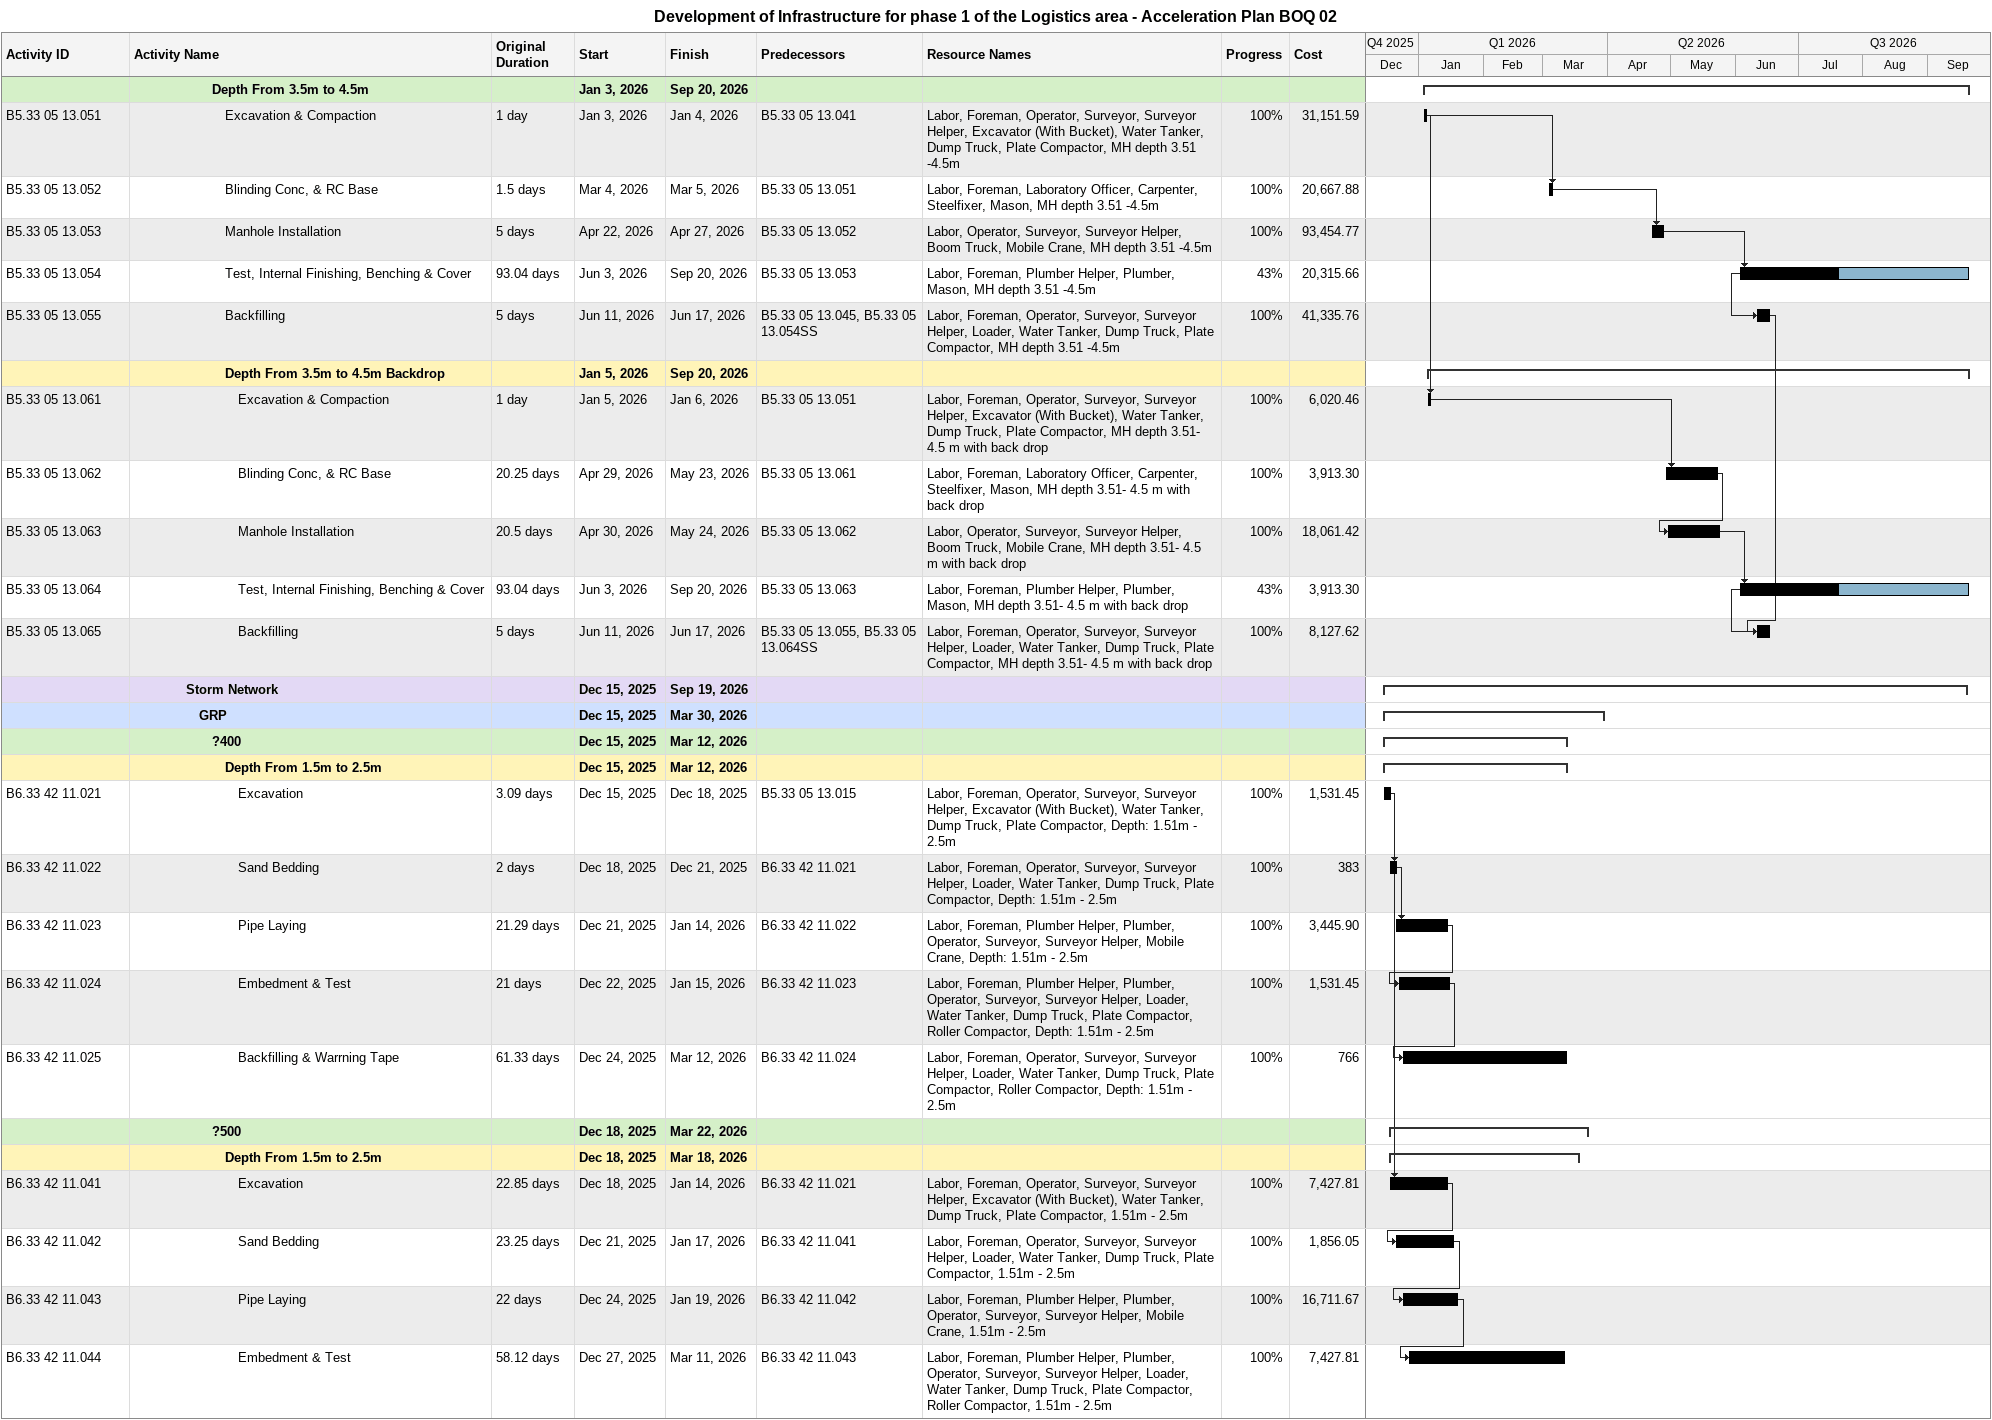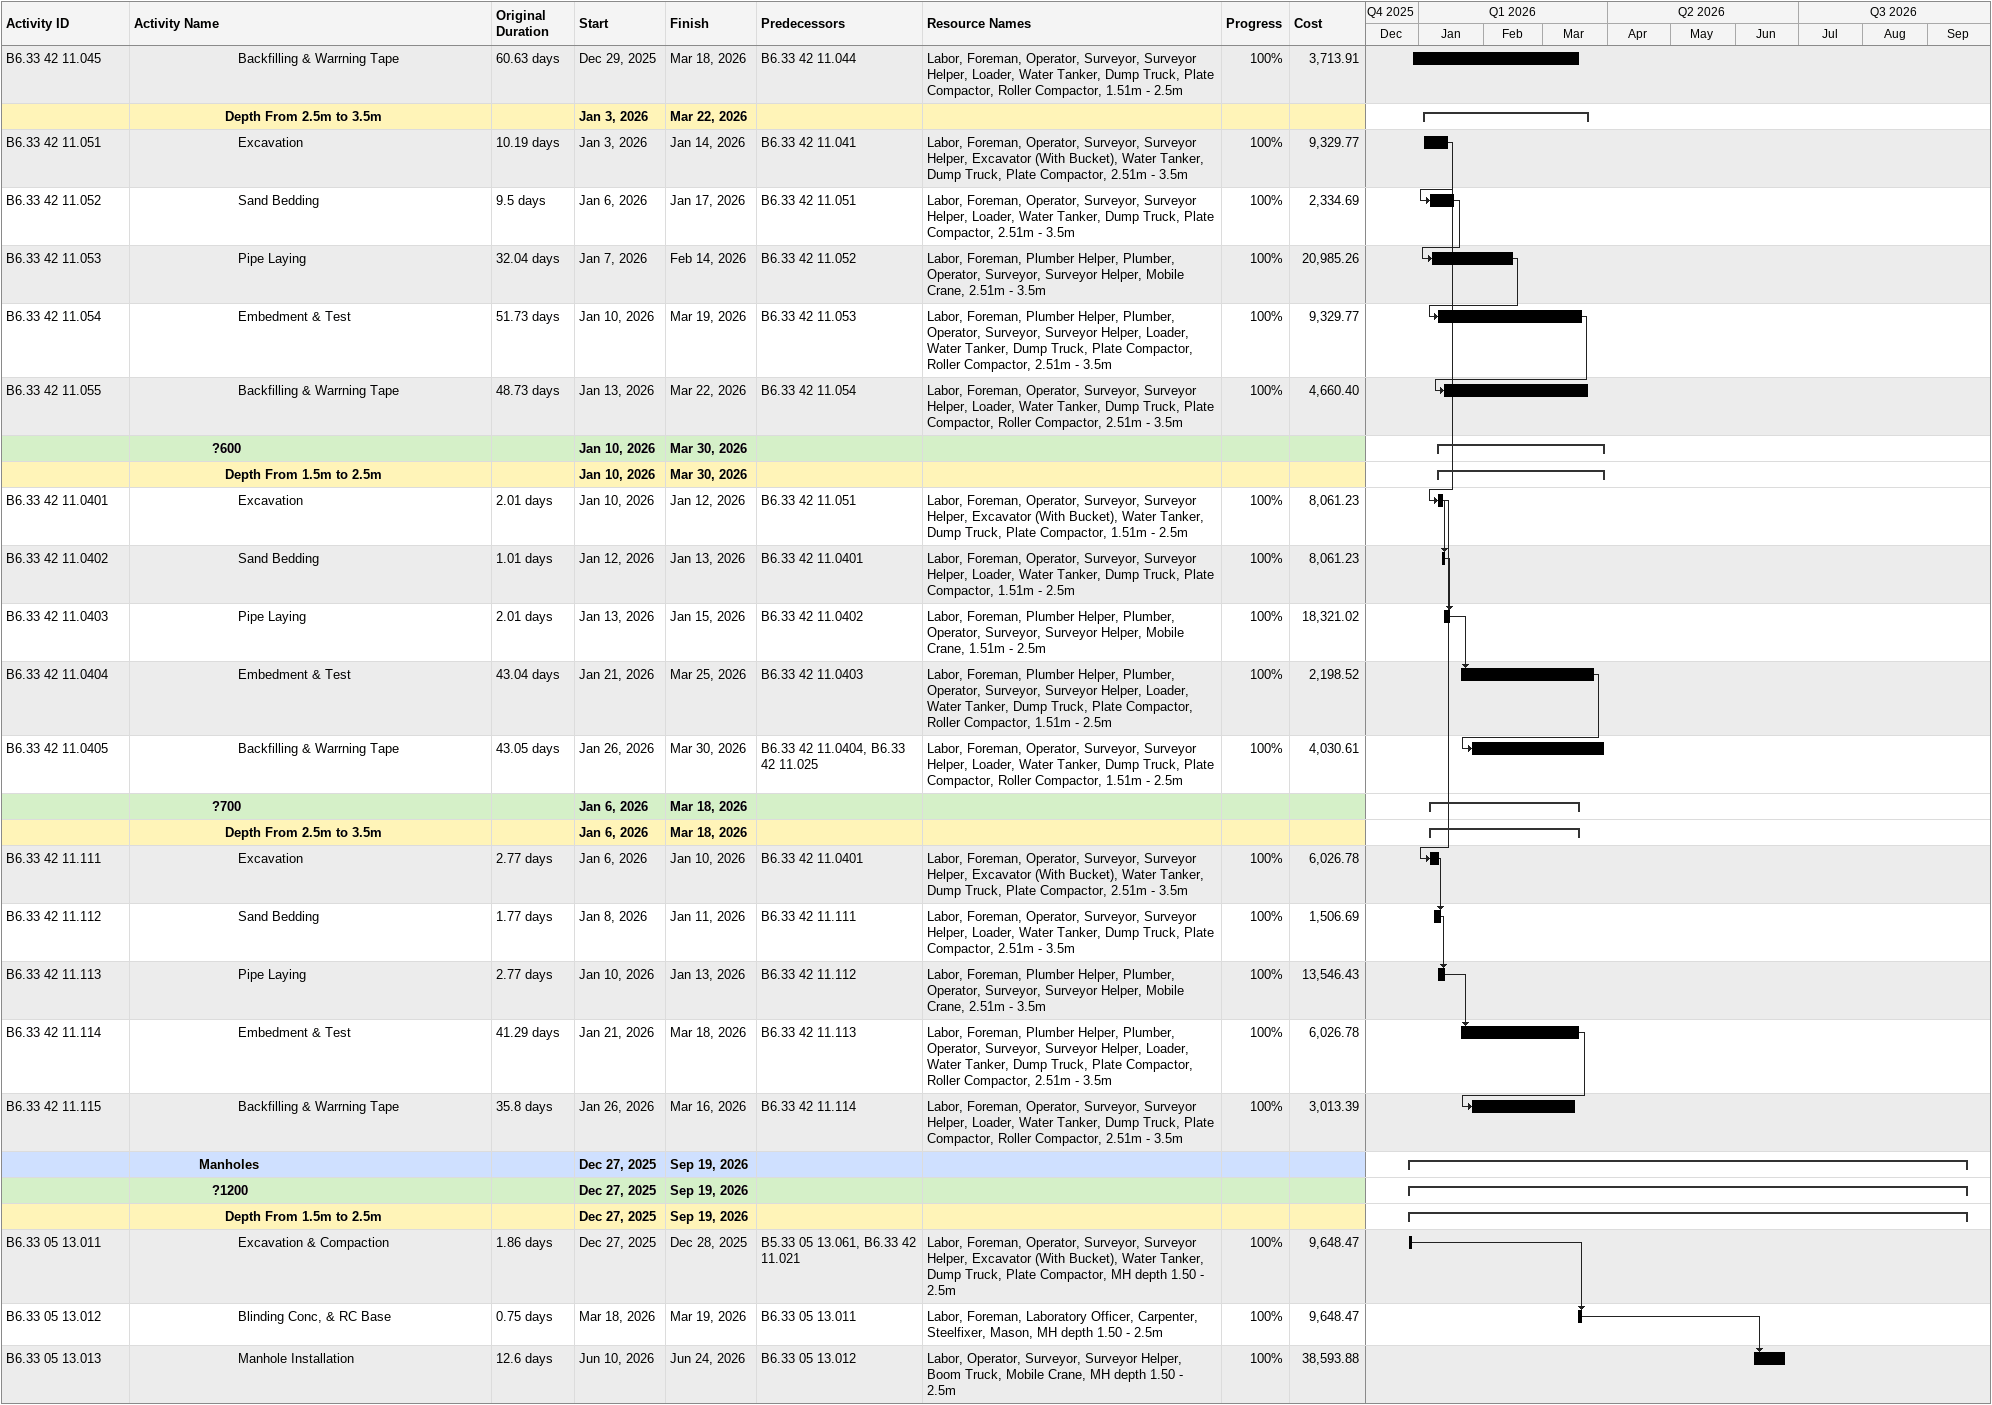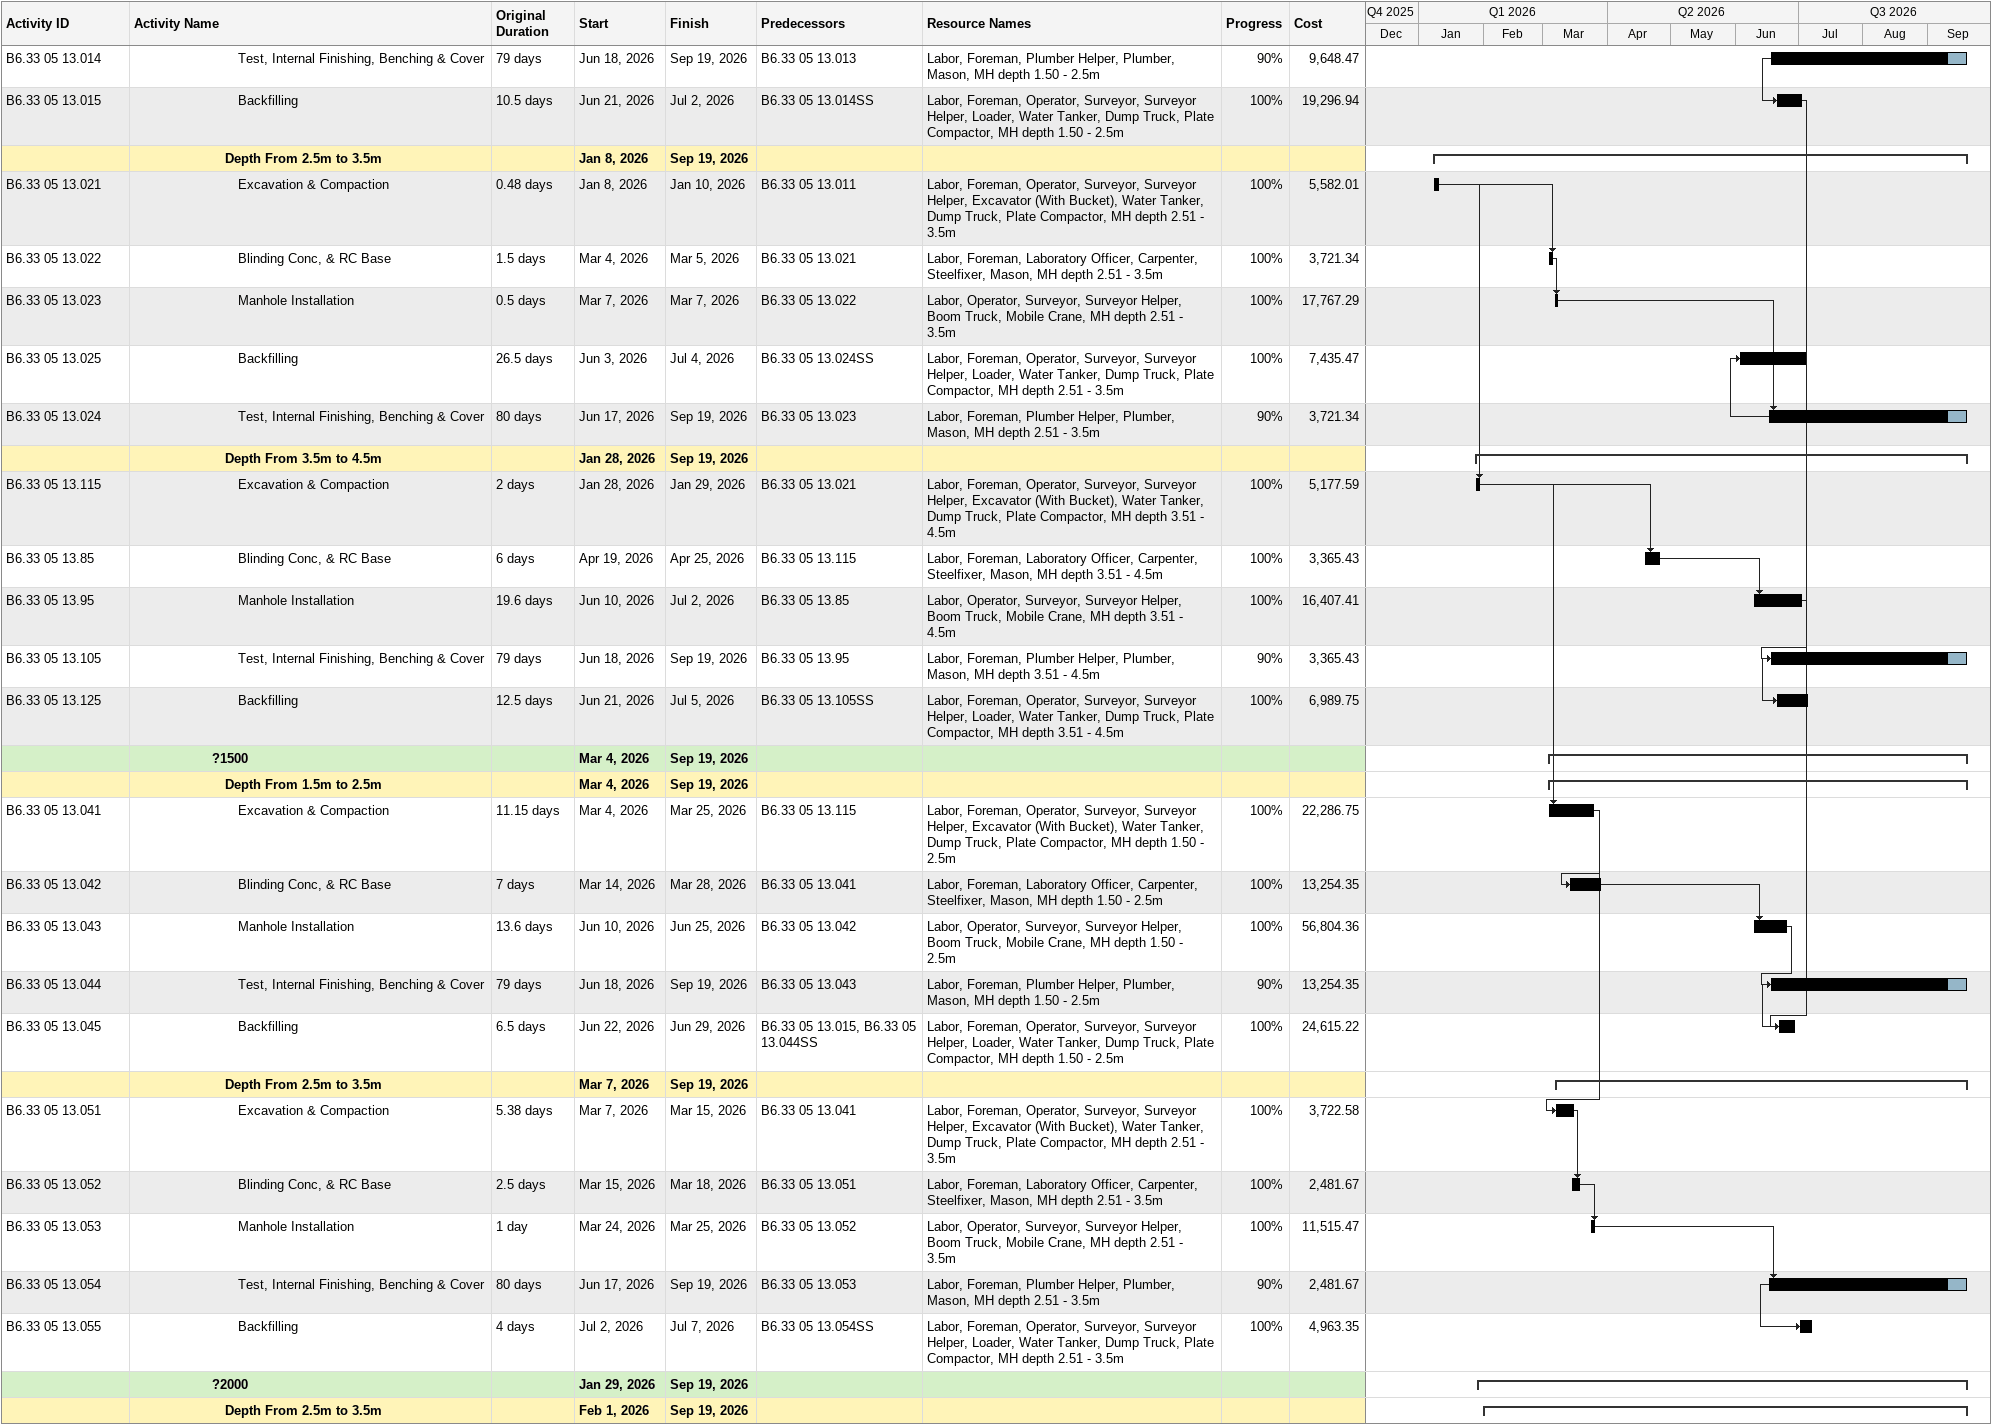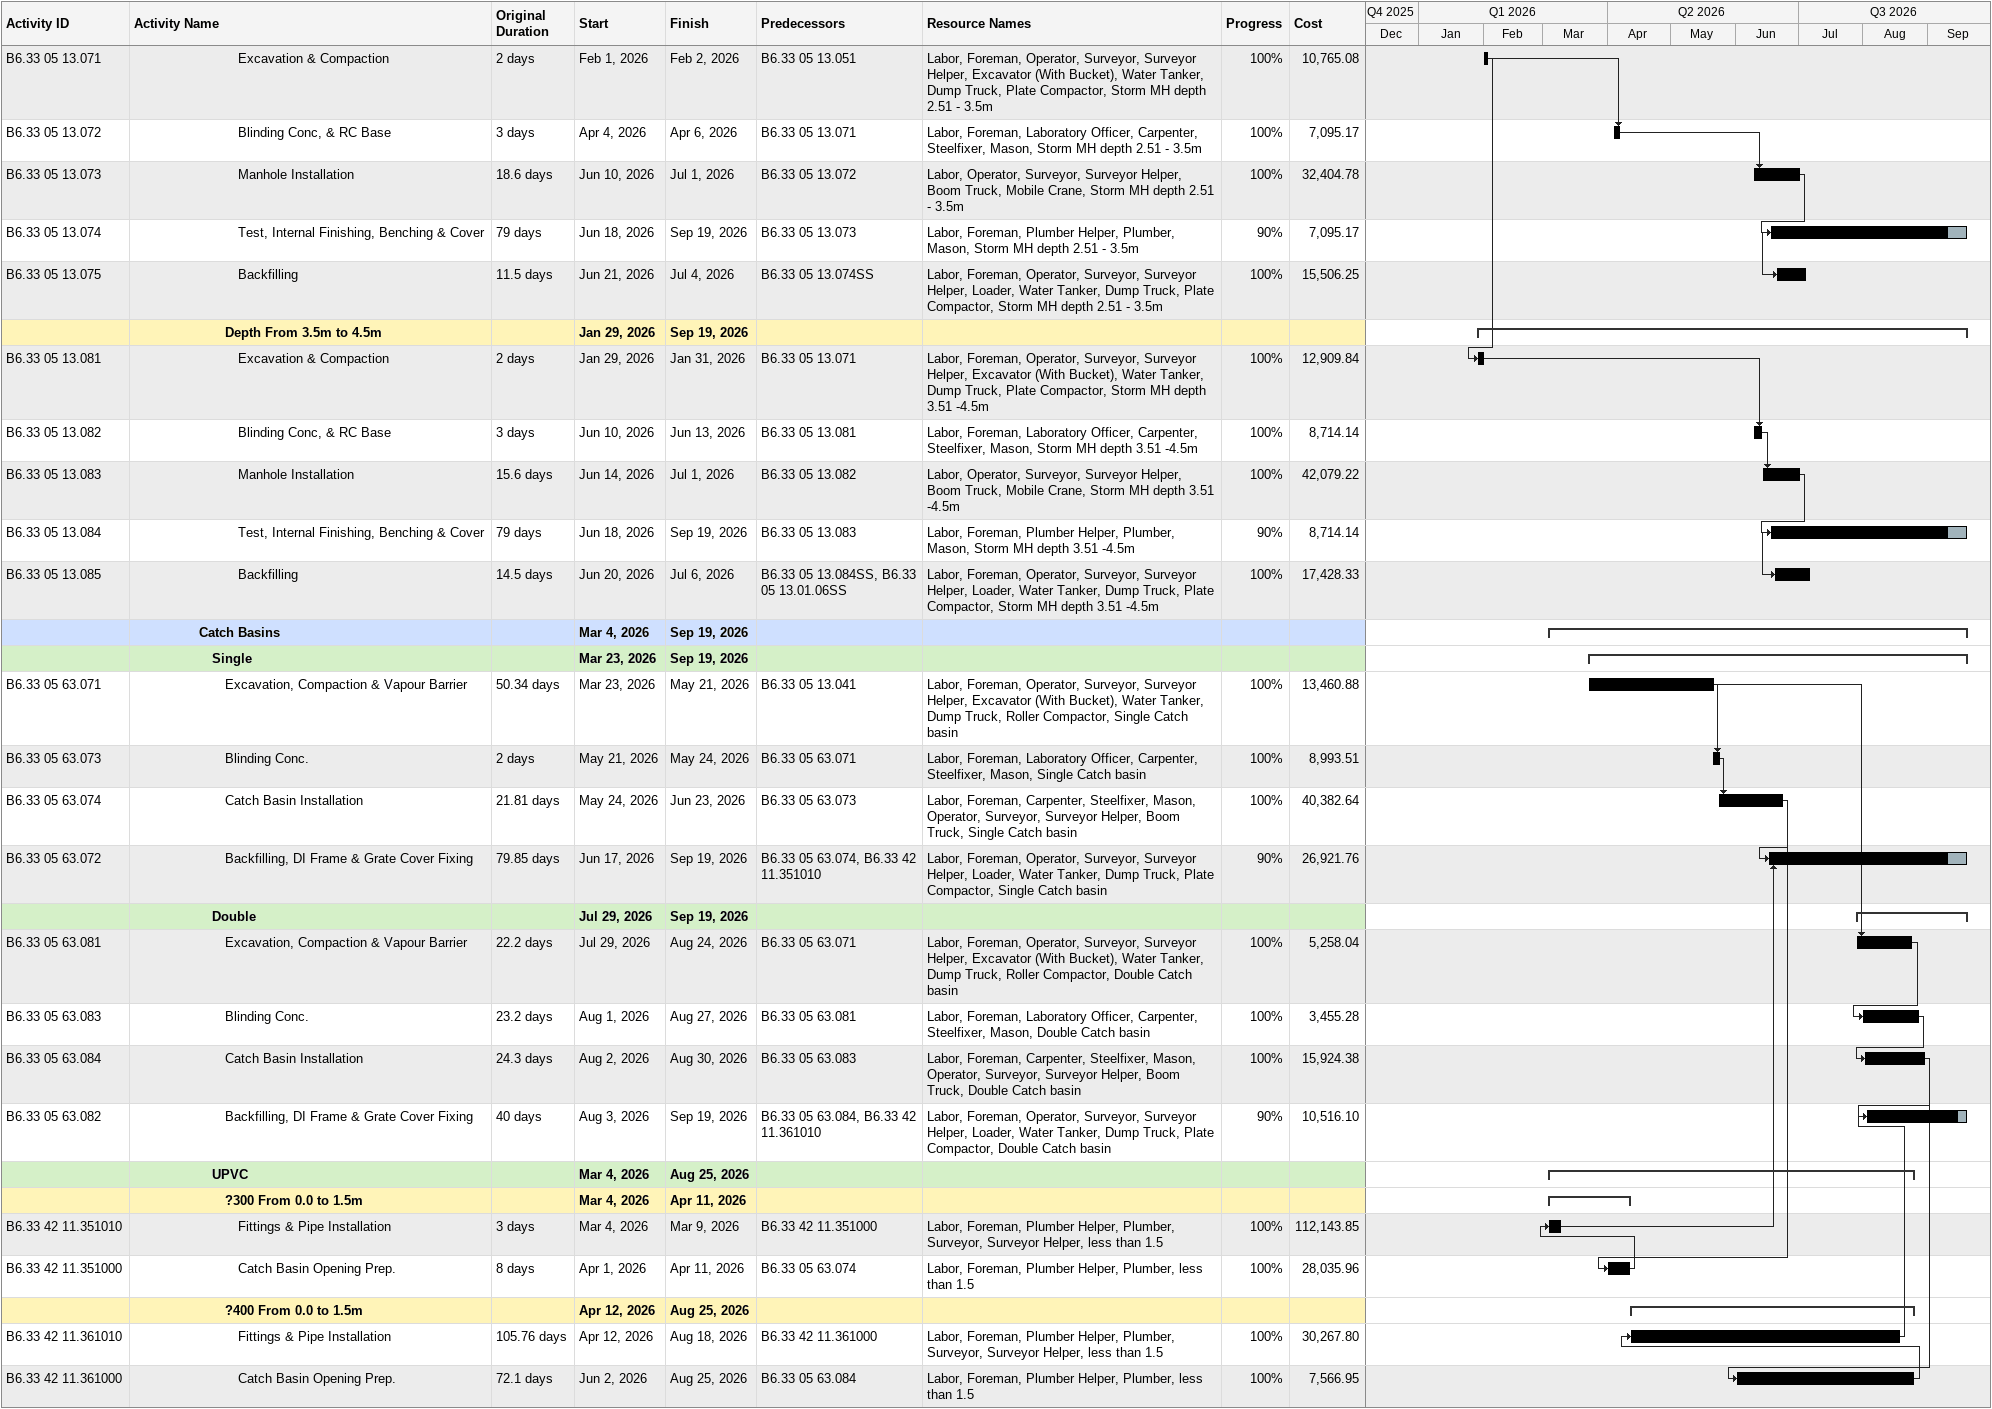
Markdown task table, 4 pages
Development of Infrastructure for phase 1 of the Logistics area - Acceleration Plan BOQ 02

| ID | Level | Task | Original duration | Start | Finish | Predecessors | Resources | % complete | Cost |
|---|---|---|---|---|---|---|---|---|---|
|  | 7 | **Depth From 3.5m to 4.5m** |  | 2026-01-03 | 2026-09-20 |  |  |  |  |
| B5.33 05 13.051 | 8 | Excavation & Compaction | 1d | 2026-01-03 | 2026-01-04 | B5.33 05 13.041 | Labor, Foreman, Operator, Surveyor, Surveyor Helper, Excavator (With Bucket), Water Tanker, Dump Truck, Plate Compactor, MH depth 3.51 -4.5m | 100 | 31151.59 |
| B5.33 05 13.052 | 8 | Blinding Conc, & RC Base | 1.5d | 2026-03-04 | 2026-03-05 | B5.33 05 13.051 | Labor, Foreman, Laboratory Officer, Carpenter, Steelfixer, Mason, MH depth 3.51 -4.5m | 100 | 20667.88 |
| B5.33 05 13.053 | 8 | Manhole Installation | 5d | 2026-04-22 | 2026-04-27 | B5.33 05 13.052 | Labor, Operator, Surveyor, Surveyor Helper, Boom Truck, Mobile Crane, MH depth 3.51 -4.5m | 100 | 93454.77 |
| B5.33 05 13.054 | 8 | Test, Internal Finishing, Benching & Cover | 93.04d | 2026-06-03 | 2026-09-20 | B5.33 05 13.053 | Labor, Foreman, Plumber Helper, Plumber, Mason, MH depth 3.51 -4.5m | 43 | 20315.66 |
| B5.33 05 13.055 | 8 | Backfilling | 5d | 2026-06-11 | 2026-06-17 | B5.33 05 13.045, B5.33 05 13.054SS | Labor, Foreman, Operator, Surveyor, Surveyor Helper, Loader, Water Tanker, Dump Truck, Plate Compactor, MH depth 3.51 -4.5m | 100 | 41335.76 |
|  | 8 | **Depth From 3.5m to 4.5m Backdrop** |  | 2026-01-05 | 2026-09-20 |  |  |  |  |
| B5.33 05 13.061 | 9 | Excavation & Compaction | 1d | 2026-01-05 | 2026-01-06 | B5.33 05 13.051 | Labor, Foreman, Operator, Surveyor, Surveyor Helper, Excavator (With Bucket), Water Tanker, Dump Truck, Plate Compactor, MH depth 3.51- 4.5 m with back drop | 100 | 6020.46 |
| B5.33 05 13.062 | 9 | Blinding Conc, & RC Base | 20.25d | 2026-04-29 | 2026-05-23 | B5.33 05 13.061 | Labor, Foreman, Laboratory Officer, Carpenter, Steelfixer, Mason, MH depth 3.51- 4.5 m with back drop | 100 | 3913.30 |
| B5.33 05 13.063 | 9 | Manhole Installation | 20.5d | 2026-04-30 | 2026-05-24 | B5.33 05 13.062 | Labor, Operator, Surveyor, Surveyor Helper, Boom Truck, Mobile Crane, MH depth 3.51- 4.5 m with back drop | 100 | 18061.42 |
| B5.33 05 13.064 | 9 | Test, Internal Finishing, Benching & Cover | 93.04d | 2026-06-03 | 2026-09-20 | B5.33 05 13.063 | Labor, Foreman, Plumber Helper, Plumber, Mason, MH depth 3.51- 4.5 m with back drop | 43 | 3913.30 |
| B5.33 05 13.065 | 9 | Backfilling | 5d | 2026-06-11 | 2026-06-17 | B5.33 05 13.055, B5.33 05 13.064SS | Labor, Foreman, Operator, Surveyor, Surveyor Helper, Loader, Water Tanker, Dump Truck, Plate Compactor, MH depth 3.51- 4.5 m with back drop | 100 | 8127.62 |
|  | 5 | **Storm Network** |  | 2025-12-15 | 2026-09-19 |  |  |  |  |
|  | 6 | **GRP** |  | 2025-12-15 | 2026-03-30 |  |  |  |  |
|  | 7 | **?400** |  | 2025-12-15 | 2026-03-12 |  |  |  |  |
|  | 8 | **Depth From 1.5m to 2.5m** |  | 2025-12-15 | 2026-03-12 |  |  |  |  |
| B6.33 42 11.021 | 9 | Excavation | 3.09d | 2025-12-15 | 2025-12-18 | B5.33 05 13.015 | Labor, Foreman, Operator, Surveyor, Surveyor Helper, Excavator (With Bucket), Water Tanker, Dump Truck, Plate Compactor, Depth: 1.51m - 2.5m | 100 | 1531.45 |
| B6.33 42 11.022 | 9 | Sand Bedding | 2d | 2025-12-18 | 2025-12-21 | B6.33 42 11.021 | Labor, Foreman, Operator, Surveyor, Surveyor Helper, Loader, Water Tanker, Dump Truck, Plate Compactor, Depth: 1.51m - 2.5m | 100 | 383 |
| B6.33 42 11.023 | 9 | Pipe Laying | 21.29d | 2025-12-21 | 2026-01-14 | B6.33 42 11.022 | Labor, Foreman, Plumber Helper, Plumber, Operator, Surveyor, Surveyor Helper, Mobile Crane, Depth: 1.51m - 2.5m | 100 | 3445.90 |
| B6.33 42 11.024 | 9 | Embedment & Test | 21d | 2025-12-22 | 2026-01-15 | B6.33 42 11.023 | Labor, Foreman, Plumber Helper, Plumber, Operator, Surveyor, Surveyor Helper, Loader, Water Tanker, Dump Truck, Plate Compactor, Roller Compactor, Depth: 1.51m - 2.5m | 100 | 1531.45 |
| B6.33 42 11.025 | 9 | Backfilling & Warrning Tape | 61.33d | 2025-12-24 | 2026-03-12 | B6.33 42 11.024 | Labor, Foreman, Operator, Surveyor, Surveyor Helper, Loader, Water Tanker, Dump Truck, Plate Compactor, Roller Compactor, Depth: 1.51m - 2.5m | 100 | 766 |
|  | 7 | **?500** |  | 2025-12-18 | 2026-03-22 |  |  |  |  |
|  | 8 | **Depth From 1.5m to 2.5m** |  | 2025-12-18 | 2026-03-18 |  |  |  |  |
| B6.33 42 11.041 | 9 | Excavation | 22.85d | 2025-12-18 | 2026-01-14 | B6.33 42 11.021 | Labor, Foreman, Operator, Surveyor, Surveyor Helper, Excavator (With Bucket), Water Tanker, Dump Truck, Plate Compactor, 1.51m - 2.5m | 100 | 7427.81 |
| B6.33 42 11.042 | 9 | Sand Bedding | 23.25d | 2025-12-21 | 2026-01-17 | B6.33 42 11.041 | Labor, Foreman, Operator, Surveyor, Surveyor Helper, Loader, Water Tanker, Dump Truck, Plate Compactor, 1.51m - 2.5m | 100 | 1856.05 |
| B6.33 42 11.043 | 9 | Pipe Laying | 22d | 2025-12-24 | 2026-01-19 | B6.33 42 11.042 | Labor, Foreman, Plumber Helper, Plumber, Operator, Surveyor, Surveyor Helper, Mobile Crane, 1.51m - 2.5m | 100 | 16711.67 |
| B6.33 42 11.044 | 9 | Embedment & Test | 58.12d | 2025-12-27 | 2026-03-11 | B6.33 42 11.043 | Labor, Foreman, Plumber Helper, Plumber, Operator, Surveyor, Surveyor Helper, Loader, Water Tanker, Dump Truck, Plate Compactor, Roller Compactor, 1.51m - 2.5m | 100 | 7427.81 |
| B6.33 42 11.045 | 9 | Backfilling & Warrning Tape | 60.63d | 2025-12-29 | 2026-03-18 | B6.33 42 11.044 | Labor, Foreman, Operator, Surveyor, Surveyor Helper, Loader, Water Tanker, Dump Truck, Plate Compactor, Roller Compactor, 1.51m - 2.5m | 100 | 3713.91 |
|  | 8 | **Depth From 2.5m to 3.5m** |  | 2026-01-03 | 2026-03-22 |  |  |  |  |
| B6.33 42 11.051 | 9 | Excavation | 10.19d | 2026-01-03 | 2026-01-14 | B6.33 42 11.041 | Labor, Foreman, Operator, Surveyor, Surveyor Helper, Excavator (With Bucket), Water Tanker, Dump Truck, Plate Compactor, 2.51m - 3.5m | 100 | 9329.77 |
| B6.33 42 11.052 | 9 | Sand Bedding | 9.5d | 2026-01-06 | 2026-01-17 | B6.33 42 11.051 | Labor, Foreman, Operator, Surveyor, Surveyor Helper, Loader, Water Tanker, Dump Truck, Plate Compactor, 2.51m - 3.5m | 100 | 2334.69 |
| B6.33 42 11.053 | 9 | Pipe Laying | 32.04d | 2026-01-07 | 2026-02-14 | B6.33 42 11.052 | Labor, Foreman, Plumber Helper, Plumber, Operator, Surveyor, Surveyor Helper, Mobile Crane, 2.51m - 3.5m | 100 | 20985.26 |
| B6.33 42 11.054 | 9 | Embedment & Test | 51.73d | 2026-01-10 | 2026-03-19 | B6.33 42 11.053 | Labor, Foreman, Plumber Helper, Plumber, Operator, Surveyor, Surveyor Helper, Loader, Water Tanker, Dump Truck, Plate Compactor, Roller Compactor, 2.51m - 3.5m | 100 | 9329.77 |
| B6.33 42 11.055 | 9 | Backfilling & Warrning Tape | 48.73d | 2026-01-13 | 2026-03-22 | B6.33 42 11.054 | Labor, Foreman, Operator, Surveyor, Surveyor Helper, Loader, Water Tanker, Dump Truck, Plate Compactor, Roller Compactor, 2.51m - 3.5m | 100 | 4660.40 |
|  | 7 | **?600** |  | 2026-01-10 | 2026-03-30 |  |  |  |  |
|  | 8 | **Depth From 1.5m to 2.5m** |  | 2026-01-10 | 2026-03-30 |  |  |  |  |
| B6.33 42 11.0401 | 9 | Excavation | 2.01d | 2026-01-10 | 2026-01-12 | B6.33 42 11.051 | Labor, Foreman, Operator, Surveyor, Surveyor Helper, Excavator (With Bucket), Water Tanker, Dump Truck, Plate Compactor, 1.51m - 2.5m | 100 | 8061.23 |
| B6.33 42 11.0402 | 9 | Sand Bedding | 1.01d | 2026-01-12 | 2026-01-13 | B6.33 42 11.0401 | Labor, Foreman, Operator, Surveyor, Surveyor Helper, Loader, Water Tanker, Dump Truck, Plate Compactor, 1.51m - 2.5m | 100 | 8061.23 |
| B6.33 42 11.0403 | 9 | Pipe Laying | 2.01d | 2026-01-13 | 2026-01-15 | B6.33 42 11.0402 | Labor, Foreman, Plumber Helper, Plumber, Operator, Surveyor, Surveyor Helper, Mobile Crane, 1.51m - 2.5m | 100 | 18321.02 |
| B6.33 42 11.0404 | 9 | Embedment & Test | 43.04d | 2026-01-21 | 2026-03-25 | B6.33 42 11.0403 | Labor, Foreman, Plumber Helper, Plumber, Operator, Surveyor, Surveyor Helper, Loader, Water Tanker, Dump Truck, Plate Compactor, Roller Compactor, 1.51m - 2.5m | 100 | 2198.52 |
| B6.33 42 11.0405 | 9 | Backfilling & Warrning Tape | 43.05d | 2026-01-26 | 2026-03-30 | B6.33 42 11.0404, B6.33 42 11.025 | Labor, Foreman, Operator, Surveyor, Surveyor Helper, Loader, Water Tanker, Dump Truck, Plate Compactor, Roller Compactor, 1.51m - 2.5m | 100 | 4030.61 |
|  | 7 | **?700** |  | 2026-01-06 | 2026-03-18 |  |  |  |  |
|  | 8 | **Depth From 2.5m to 3.5m** |  | 2026-01-06 | 2026-03-18 |  |  |  |  |
| B6.33 42 11.111 | 9 | Excavation | 2.77d | 2026-01-06 | 2026-01-10 | B6.33 42 11.0401 | Labor, Foreman, Operator, Surveyor, Surveyor Helper, Excavator (With Bucket), Water Tanker, Dump Truck, Plate Compactor, 2.51m - 3.5m | 100 | 6026.78 |
| B6.33 42 11.112 | 9 | Sand Bedding | 1.77d | 2026-01-08 | 2026-01-11 | B6.33 42 11.111 | Labor, Foreman, Operator, Surveyor, Surveyor Helper, Loader, Water Tanker, Dump Truck, Plate Compactor, 2.51m - 3.5m | 100 | 1506.69 |
| B6.33 42 11.113 | 9 | Pipe Laying | 2.77d | 2026-01-10 | 2026-01-13 | B6.33 42 11.112 | Labor, Foreman, Plumber Helper, Plumber, Operator, Surveyor, Surveyor Helper, Mobile Crane, 2.51m - 3.5m | 100 | 13546.43 |
| B6.33 42 11.114 | 9 | Embedment & Test | 41.29d | 2026-01-21 | 2026-03-18 | B6.33 42 11.113 | Labor, Foreman, Plumber Helper, Plumber, Operator, Surveyor, Surveyor Helper, Loader, Water Tanker, Dump Truck, Plate Compactor, Roller Compactor, 2.51m - 3.5m | 100 | 6026.78 |
| B6.33 42 11.115 | 9 | Backfilling & Warrning Tape | 35.8d | 2026-01-26 | 2026-03-16 | B6.33 42 11.114 | Labor, Foreman, Operator, Surveyor, Surveyor Helper, Loader, Water Tanker, Dump Truck, Plate Compactor, Roller Compactor, 2.51m - 3.5m | 100 | 3013.39 |
|  | 6 | **Manholes** |  | 2025-12-27 | 2026-09-19 |  |  |  |  |
|  | 7 | **?1200** |  | 2025-12-27 | 2026-09-19 |  |  |  |  |
|  | 8 | **Depth From 1.5m to 2.5m** |  | 2025-12-27 | 2026-09-19 |  |  |  |  |
| B6.33 05 13.011 | 9 | Excavation & Compaction | 1.86d | 2025-12-27 | 2025-12-28 | B5.33 05 13.061, B6.33 42 11.021 | Labor, Foreman, Operator, Surveyor, Surveyor Helper, Excavator (With Bucket), Water Tanker, Dump Truck, Plate Compactor, MH depth 1.50 - 2.5m | 100 | 9648.47 |
| B6.33 05 13.012 | 9 | Blinding Conc, & RC Base | 0.75d | 2026-03-18 | 2026-03-19 | B6.33 05 13.011 | Labor, Foreman, Laboratory Officer, Carpenter, Steelfixer, Mason, MH depth 1.50 - 2.5m | 100 | 9648.47 |
| B6.33 05 13.013 | 9 | Manhole Installation | 12.6d | 2026-06-10 | 2026-06-24 | B6.33 05 13.012 | Labor, Operator, Surveyor, Surveyor Helper, Boom Truck, Mobile Crane, MH depth 1.50 - 2.5m | 100 | 38593.88 |
| B6.33 05 13.014 | 9 | Test, Internal Finishing, Benching & Cover | 79d | 2026-06-18 | 2026-09-19 | B6.33 05 13.013 | Labor, Foreman, Plumber Helper, Plumber, Mason, MH depth 1.50 - 2.5m | 90 | 9648.47 |
| B6.33 05 13.015 | 9 | Backfilling | 10.5d | 2026-06-21 | 2026-07-02 | B6.33 05 13.014SS | Labor, Foreman, Operator, Surveyor, Surveyor Helper, Loader, Water Tanker, Dump Truck, Plate Compactor, MH depth 1.50 - 2.5m | 100 | 19296.94 |
|  | 8 | **Depth From 2.5m to 3.5m** |  | 2026-01-08 | 2026-09-19 |  |  |  |  |
| B6.33 05 13.021 | 9 | Excavation & Compaction | 0.48d | 2026-01-08 | 2026-01-10 | B6.33 05 13.011 | Labor, Foreman, Operator, Surveyor, Surveyor Helper, Excavator (With Bucket), Water Tanker, Dump Truck, Plate Compactor, MH depth 2.51 - 3.5m | 100 | 5582.01 |
| B6.33 05 13.022 | 9 | Blinding Conc, & RC Base | 1.5d | 2026-03-04 | 2026-03-05 | B6.33 05 13.021 | Labor, Foreman, Laboratory Officer, Carpenter, Steelfixer, Mason, MH depth 2.51 - 3.5m | 100 | 3721.34 |
| B6.33 05 13.023 | 9 | Manhole Installation | 0.5d | 2026-03-07 | 2026-03-07 | B6.33 05 13.022 | Labor, Operator, Surveyor, Surveyor Helper, Boom Truck, Mobile Crane, MH depth 2.51 - 3.5m | 100 | 17767.29 |
| B6.33 05 13.025 | 9 | Backfilling | 26.5d | 2026-06-03 | 2026-07-04 | B6.33 05 13.024SS | Labor, Foreman, Operator, Surveyor, Surveyor Helper, Loader, Water Tanker, Dump Truck, Plate Compactor, MH depth 2.51 - 3.5m | 100 | 7435.47 |
| B6.33 05 13.024 | 9 | Test, Internal Finishing, Benching & Cover | 80d | 2026-06-17 | 2026-09-19 | B6.33 05 13.023 | Labor, Foreman, Plumber Helper, Plumber, Mason, MH depth 2.51 - 3.5m | 90 | 3721.34 |
|  | 8 | **Depth From 3.5m to 4.5m** |  | 2026-01-28 | 2026-09-19 |  |  |  |  |
| B6.33 05 13.115 | 9 | Excavation & Compaction | 2d | 2026-01-28 | 2026-01-29 | B6.33 05 13.021 | Labor, Foreman, Operator, Surveyor, Surveyor Helper, Excavator (With Bucket), Water Tanker, Dump Truck, Plate Compactor, MH depth 3.51 - 4.5m | 100 | 5177.59 |
| B6.33 05 13.85 | 9 | Blinding Conc, & RC Base | 6d | 2026-04-19 | 2026-04-25 | B6.33 05 13.115 | Labor, Foreman, Laboratory Officer, Carpenter, Steelfixer, Mason, MH depth 3.51 - 4.5m | 100 | 3365.43 |
| B6.33 05 13.95 | 9 | Manhole Installation | 19.6d | 2026-06-10 | 2026-07-02 | B6.33 05 13.85 | Labor, Operator, Surveyor, Surveyor Helper, Boom Truck, Mobile Crane, MH depth 3.51 - 4.5m | 100 | 16407.41 |
| B6.33 05 13.105 | 9 | Test, Internal Finishing, Benching & Cover | 79d | 2026-06-18 | 2026-09-19 | B6.33 05 13.95 | Labor, Foreman, Plumber Helper, Plumber, Mason, MH depth 3.51 - 4.5m | 90 | 3365.43 |
| B6.33 05 13.125 | 9 | Backfilling | 12.5d | 2026-06-21 | 2026-07-05 | B6.33 05 13.105SS | Labor, Foreman, Operator, Surveyor, Surveyor Helper, Loader, Water Tanker, Dump Truck, Plate Compactor, MH depth 3.51 - 4.5m | 100 | 6989.75 |
|  | 7 | **?1500** |  | 2026-03-04 | 2026-09-19 |  |  |  |  |
|  | 8 | **Depth From 1.5m to 2.5m** |  | 2026-03-04 | 2026-09-19 |  |  |  |  |
| B6.33 05 13.041 | 9 | Excavation & Compaction | 11.15d | 2026-03-04 | 2026-03-25 | B6.33 05 13.115 | Labor, Foreman, Operator, Surveyor, Surveyor Helper, Excavator (With Bucket), Water Tanker, Dump Truck, Plate Compactor, MH depth 1.50 - 2.5m | 100 | 22286.75 |
| B6.33 05 13.042 | 9 | Blinding Conc, & RC Base | 7d | 2026-03-14 | 2026-03-28 | B6.33 05 13.041 | Labor, Foreman, Laboratory Officer, Carpenter, Steelfixer, Mason, MH depth 1.50 - 2.5m | 100 | 13254.35 |
| B6.33 05 13.043 | 9 | Manhole Installation | 13.6d | 2026-06-10 | 2026-06-25 | B6.33 05 13.042 | Labor, Operator, Surveyor, Surveyor Helper, Boom Truck, Mobile Crane, MH depth 1.50 - 2.5m | 100 | 56804.36 |
| B6.33 05 13.044 | 9 | Test, Internal Finishing, Benching & Cover | 79d | 2026-06-18 | 2026-09-19 | B6.33 05 13.043 | Labor, Foreman, Plumber Helper, Plumber, Mason, MH depth 1.50 - 2.5m | 90 | 13254.35 |
| B6.33 05 13.045 | 9 | Backfilling | 6.5d | 2026-06-22 | 2026-06-29 | B6.33 05 13.015, B6.33 05 13.044SS | Labor, Foreman, Operator, Surveyor, Surveyor Helper, Loader, Water Tanker, Dump Truck, Plate Compactor, MH depth 1.50 - 2.5m | 100 | 24615.22 |
|  | 8 | **Depth From 2.5m to 3.5m** |  | 2026-03-07 | 2026-09-19 |  |  |  |  |
| B6.33 05 13.051 | 9 | Excavation & Compaction | 5.38d | 2026-03-07 | 2026-03-15 | B6.33 05 13.041 | Labor, Foreman, Operator, Surveyor, Surveyor Helper, Excavator (With Bucket), Water Tanker, Dump Truck, Plate Compactor, MH depth 2.51 - 3.5m | 100 | 3722.58 |
| B6.33 05 13.052 | 9 | Blinding Conc, & RC Base | 2.5d | 2026-03-15 | 2026-03-18 | B6.33 05 13.051 | Labor, Foreman, Laboratory Officer, Carpenter, Steelfixer, Mason, MH depth 2.51 - 3.5m | 100 | 2481.67 |
| B6.33 05 13.053 | 9 | Manhole Installation | 1d | 2026-03-24 | 2026-03-25 | B6.33 05 13.052 | Labor, Operator, Surveyor, Surveyor Helper, Boom Truck, Mobile Crane, MH depth 2.51 - 3.5m | 100 | 11515.47 |
| B6.33 05 13.054 | 9 | Test, Internal Finishing, Benching & Cover | 80d | 2026-06-17 | 2026-09-19 | B6.33 05 13.053 | Labor, Foreman, Plumber Helper, Plumber, Mason, MH depth 2.51 - 3.5m | 90 | 2481.67 |
| B6.33 05 13.055 | 9 | Backfilling | 4d | 2026-07-02 | 2026-07-07 | B6.33 05 13.054SS | Labor, Foreman, Operator, Surveyor, Surveyor Helper, Loader, Water Tanker, Dump Truck, Plate Compactor, MH depth 2.51 - 3.5m | 100 | 4963.35 |
|  | 7 | **?2000** |  | 2026-01-29 | 2026-09-19 |  |  |  |  |
|  | 8 | **Depth From 2.5m to 3.5m** |  | 2026-02-01 | 2026-09-19 |  |  |  |  |
| B6.33 05 13.071 | 9 | Excavation & Compaction | 2d | 2026-02-01 | 2026-02-02 | B6.33 05 13.051 | Labor, Foreman, Operator, Surveyor, Surveyor Helper, Excavator (With Bucket), Water Tanker, Dump Truck, Plate Compactor, Storm MH depth 2.51 - 3.5m | 100 | 10765.08 |
| B6.33 05 13.072 | 9 | Blinding Conc, & RC Base | 3d | 2026-04-04 | 2026-04-06 | B6.33 05 13.071 | Labor, Foreman, Laboratory Officer, Carpenter, Steelfixer, Mason, Storm MH depth 2.51 - 3.5m | 100 | 7095.17 |
| B6.33 05 13.073 | 9 | Manhole Installation | 18.6d | 2026-06-10 | 2026-07-01 | B6.33 05 13.072 | Labor, Operator, Surveyor, Surveyor Helper, Boom Truck, Mobile Crane, Storm MH depth 2.51 - 3.5m | 100 | 32404.78 |
| B6.33 05 13.074 | 9 | Test, Internal Finishing, Benching & Cover | 79d | 2026-06-18 | 2026-09-19 | B6.33 05 13.073 | Labor, Foreman, Plumber Helper, Plumber, Mason, Storm MH depth 2.51 - 3.5m | 90 | 7095.17 |
| B6.33 05 13.075 | 9 | Backfilling | 11.5d | 2026-06-21 | 2026-07-04 | B6.33 05 13.074SS | Labor, Foreman, Operator, Surveyor, Surveyor Helper, Loader, Water Tanker, Dump Truck, Plate Compactor, Storm MH depth 2.51 - 3.5m | 100 | 15506.25 |
|  | 8 | **Depth From 3.5m to 4.5m** |  | 2026-01-29 | 2026-09-19 |  |  |  |  |
| B6.33 05 13.081 | 9 | Excavation & Compaction | 2d | 2026-01-29 | 2026-01-31 | B6.33 05 13.071 | Labor, Foreman, Operator, Surveyor, Surveyor Helper, Excavator (With Bucket), Water Tanker, Dump Truck, Plate Compactor, Storm MH depth 3.51 -4.5m | 100 | 12909.84 |
| B6.33 05 13.082 | 9 | Blinding Conc, & RC Base | 3d | 2026-06-10 | 2026-06-13 | B6.33 05 13.081 | Labor, Foreman, Laboratory Officer, Carpenter, Steelfixer, Mason, Storm MH depth 3.51 -4.5m | 100 | 8714.14 |
| B6.33 05 13.083 | 9 | Manhole Installation | 15.6d | 2026-06-14 | 2026-07-01 | B6.33 05 13.082 | Labor, Operator, Surveyor, Surveyor Helper, Boom Truck, Mobile Crane, Storm MH depth 3.51 -4.5m | 100 | 42079.22 |
| B6.33 05 13.084 | 9 | Test, Internal Finishing, Benching & Cover | 79d | 2026-06-18 | 2026-09-19 | B6.33 05 13.083 | Labor, Foreman, Plumber Helper, Plumber, Mason, Storm MH depth 3.51 -4.5m | 90 | 8714.14 |
| B6.33 05 13.085 | 9 | Backfilling | 14.5d | 2026-06-20 | 2026-07-06 | B6.33 05 13.084SS, B6.33 05 13.01.06SS | Labor, Foreman, Operator, Surveyor, Surveyor Helper, Loader, Water Tanker, Dump Truck, Plate Compactor, Storm MH depth 3.51 -4.5m | 100 | 17428.33 |
|  | 6 | **Catch Basins** |  | 2026-03-04 | 2026-09-19 |  |  |  |  |
|  | 7 | **Single** |  | 2026-03-23 | 2026-09-19 |  |  |  |  |
| B6.33 05 63.071 | 8 | Excavation, Compaction & Vapour Barrier | 50.34d | 2026-03-23 | 2026-05-21 | B6.33 05 13.041 | Labor, Foreman, Operator, Surveyor, Surveyor Helper, Excavator (With Bucket), Water Tanker, Dump Truck, Roller Compactor, Single Catch basin | 100 | 13460.88 |
| B6.33 05 63.073 | 8 | Blinding Conc. | 2d | 2026-05-21 | 2026-05-24 | B6.33 05 63.071 | Labor, Foreman, Laboratory Officer, Carpenter, Steelfixer, Mason, Single Catch basin | 100 | 8993.51 |
| B6.33 05 63.074 | 8 | Catch Basin Installation | 21.81d | 2026-05-24 | 2026-06-23 | B6.33 05 63.073 | Labor, Foreman, Carpenter, Steelfixer, Mason, Operator, Surveyor, Surveyor Helper, Boom Truck, Single Catch basin | 100 | 40382.64 |
| B6.33 05 63.072 | 8 | Backfilling, DI Frame & Grate Cover Fixing | 79.85d | 2026-06-17 | 2026-09-19 | B6.33 05 63.074, B6.33 42 11.351010 | Labor, Foreman, Operator, Surveyor, Surveyor Helper, Loader, Water Tanker, Dump Truck, Plate Compactor, Single Catch basin | 90 | 26921.76 |
|  | 7 | **Double** |  | 2026-07-29 | 2026-09-19 |  |  |  |  |
| B6.33 05 63.081 | 8 | Excavation, Compaction & Vapour Barrier | 22.2d | 2026-07-29 | 2026-08-24 | B6.33 05 63.071 | Labor, Foreman, Operator, Surveyor, Surveyor Helper, Excavator (With Bucket), Water Tanker, Dump Truck, Roller Compactor, Double Catch basin | 100 | 5258.04 |
| B6.33 05 63.083 | 8 | Blinding Conc. | 23.2d | 2026-08-01 | 2026-08-27 | B6.33 05 63.081 | Labor, Foreman, Laboratory Officer, Carpenter, Steelfixer, Mason, Double Catch basin | 100 | 3455.28 |
| B6.33 05 63.084 | 8 | Catch Basin Installation | 24.3d | 2026-08-02 | 2026-08-30 | B6.33 05 63.083 | Labor, Foreman, Carpenter, Steelfixer, Mason, Operator, Surveyor, Surveyor Helper, Boom Truck, Double Catch basin | 100 | 15924.38 |
| B6.33 05 63.082 | 8 | Backfilling, DI Frame & Grate Cover Fixing | 40d | 2026-08-03 | 2026-09-19 | B6.33 05 63.084, B6.33 42 11.361010 | Labor, Foreman, Operator, Surveyor, Surveyor Helper, Loader, Water Tanker, Dump Truck, Plate Compactor, Double Catch basin | 90 | 10516.10 |
|  | 7 | **UPVC** |  | 2026-03-04 | 2026-08-25 |  |  |  |  |
|  | 8 | **?300 From 0.0 to 1.5m** |  | 2026-03-04 | 2026-04-11 |  |  |  |  |
| B6.33 42 11.351010 | 9 | Fittings & Pipe Installation | 3d | 2026-03-04 | 2026-03-09 | B6.33 42 11.351000 | Labor, Foreman, Plumber Helper, Plumber, Surveyor, Surveyor Helper, less than 1.5 | 100 | 112143.85 |
| B6.33 42 11.351000 | 9 | Catch Basin Opening Prep. | 8d | 2026-04-01 | 2026-04-11 | B6.33 05 63.074 | Labor, Foreman, Plumber Helper, Plumber, less than 1.5 | 100 | 28035.96 |
|  | 8 | **?400 From 0.0 to 1.5m** |  | 2026-04-12 | 2026-08-25 |  |  |  |  |
| B6.33 42 11.361010 | 9 | Fittings & Pipe Installation | 105.76d | 2026-04-12 | 2026-08-18 | B6.33 42 11.361000 | Labor, Foreman, Plumber Helper, Plumber, Surveyor, Surveyor Helper, less than 1.5 | 100 | 30267.80 |
| B6.33 42 11.361000 | 9 | Catch Basin Opening Prep. | 72.1d | 2026-06-02 | 2026-08-25 | B6.33 05 63.084 | Labor, Foreman, Plumber Helper, Plumber, less than 1.5 | 100 | 7566.95 |
